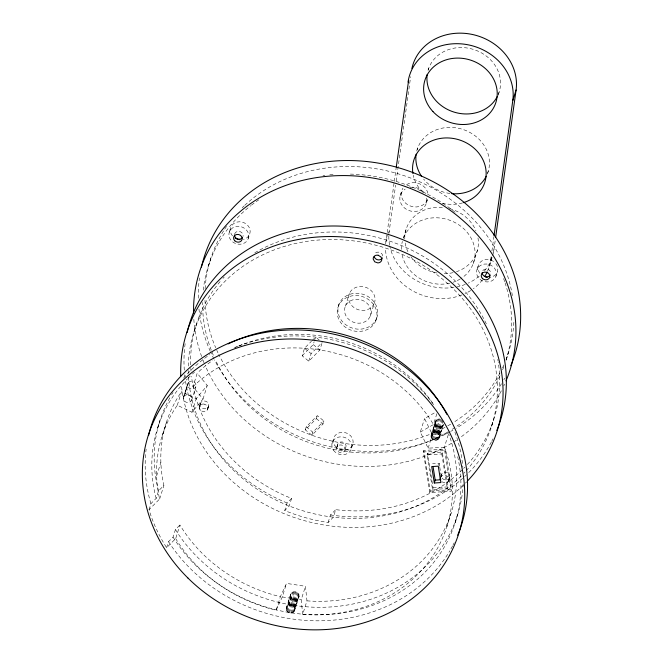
<?xml version="1.0" encoding="UTF-8"?>
<svg xmlns="http://www.w3.org/2000/svg" width="663" height="663" viewBox="0 0 663 663"><rect width="100%" height="100%" fill="white"/><g stroke="black" fill="none" stroke-linecap="round" stroke-linejoin="round"><path stroke-width="0.5" stroke-dasharray="3.31 2.49" d="M299.079 596.402C299.742 591.777 292.093 589.83 290.643 594.355L286.391 607.905C285.073 612.521 292.673 615.156 294.587 610.805L299.079 596.402C298.159 601.697 289.167 599.443 290.643 594.355M513.858 322.293L513.477 327.588A156.12 137.713 17.4 0 1 505.852 360.059M385.675 243.81A53.297 47.015 17.4 0 1 385.907 241.771L387.043 233.575M387.192 232.556L394.145 182.4M394.286 181.372L396.134 168.071M388.982 233.277A53.297 47.015 17.4 0 1 389.214 231.23L395.604 185.168M396.167 181.074L410.654 76.659M487.595 271.034A53.297 47.015 17.4 0 0 490.637 260.194L491.349 255.073M491.913 250.979L493.902 236.65M492.65 255.669A53.297 47.015 17.4 0 0 493.943 249.653L495.36 239.418M435.699 420.765C433.072 425.439 441.351 429.226 443.514 424.511L439.271 438.061C437.29 442.312 429.848 439.693 431.091 435.127L435.699 420.765L436.992 419.497L439.818 418.958L435.566 432.508L432.748 433.047L431.091 435.127M294.587 610.805C296.568 605.907 287.982 602.916 286.391 607.905M439.271 438.061C440.398 435.55 438.135 432.732 435.566 432.508M157.653 427.875L160.015 420.35M208.373 266.045L210.726 258.52M194.102 331.467L196.463 323.942M162.145 435.939L166.396 422.389M229.257 232.174L230.674 227.658M177.286 405.242L181.529 391.7L196.19 398.695L207.254 385.501L197.193 373.236L192.95 386.778L203.011 399.043L191.947 412.237L177.286 405.242L175.073 408.541A149.415 131.804 17.4 0 0 159.045 496.347L159.642 498.99L149.042 509.698L150.435 514.148A162.816 143.622 17.4 0 0 165.294 545.574L166.662 547.671L175.703 538.538L179.946 524.988L180.999 526.745A149.415 131.804 17.4 0 0 279.446 596.46L280.383 596.659L286.524 583.399L305.444 586.291L306.961 600.844L302.709 614.386L303.347 614.452A149.415 131.804 17.4 0 0 445.859 451.337L444.367 447.202L448.619 433.66L432.4 434.646L424.552 418.56L435.947 412.013M156.625 475.918L160.869 462.376M183.436 397.46L187.679 383.918M183.784 396.64L184.422 395.852A4.351 3.837 17.4 0 1 191.59 397.402A4.351 3.837 17.4 0 1 187.472 402.524A4.351 3.837 17.4 0 1 183.784 396.64L188.027 383.106L189.411 381.764A4.351 3.837 17.4 0 1 196.049 384.441A4.351 3.837 17.4 0 1 191.383 388.941A4.351 3.837 17.4 0 1 188.027 383.106M184.422 395.852L188.665 382.311M149.042 509.698L150.924 503.673L156.17 498.377L158.532 490.852L163.894 485.44L163.297 482.797A149.415 131.804 17.4 0 1 179.317 394.991L181.529 391.7M159.642 498.99L163.894 485.44M191.64 400.319L195.883 386.786M191.947 412.237L196.19 398.695M248.368 238.39A10.044 8.868 17.4 0 0 236.434 226.439A10.044 8.868 17.4 0 0 231.644 241.017A10.044 8.868 17.4 0 0 248.368 238.39L249.785 233.873M208.505 406.518L207.444 409.792L208.547 406.336A2.18 1.923 17.4 0 0 208.754 405.366A2.18 1.923 17.4 0 0 208.663 404.355A2.18 1.923 17.4 0 0 208.29 403.386A2.18 1.923 17.4 0 0 207.652 402.524A2.18 1.923 17.4 0 0 206.806 401.811A2.18 1.923 17.4 0 0 205.795 401.314A2.18 1.923 17.4 0 0 204.701 401.065A2.18 1.923 17.4 0 0 203.591 401.074A2.18 1.923 17.4 0 0 202.538 401.339A2.18 1.923 17.4 0 0 201.618 401.853A2.18 1.923 17.4 0 0 200.897 402.574A2.18 1.923 17.4 0 0 200.417 403.444L199.29 406.958L200.234 403.949M203.011 399.043L207.254 385.501M207.784 408.847L208.729 405.839M166.662 547.671L168.543 541.654L173.035 537.113L175.446 529.538L179.946 524.988M321.92 343.417L319.856 350.006L308.776 361.186L302.171 355.774L304.532 348.249L311.453 341.254M302.171 355.774L313.243 344.594L314.129 341.768M314.419 340.832L315.605 337.069L319.276 340.069M308.776 361.186L311.138 353.652L322.21 342.473M338.445 306.066L339.158 303.811M305.295 429.815L306.24 426.806L317.312 415.626L323.917 421.03L322.972 424.047L311.9 435.226L305.295 429.815L316.367 418.635L317.312 415.626M345.373 306.289L349.384 293.494M462.384 469.694A156.12 137.713 17.4 0 1 338.072 509.938L335.727 509.648L333.365 517.173L328.119 522.469L323.105 521.673A162.816 143.622 17.4 0 1 287.17 511.521L284.734 510.51L287.096 502.985L291.587 498.443L286.3 496.247A156.12 137.713 17.4 0 1 191.508 376.402M291.587 498.443L289.225 505.977L284.734 510.51M311.9 435.226L312.845 432.21L323.917 421.03M428.182 70.013L428.779 68.098M400.195 195.618L401.612 191.101M385.907 241.771L388.311 234.105M388.609 233.144L389.214 231.23M417.11 149.855L417.707 147.94M175.703 538.538L176.748 540.295A149.415 131.804 17.4 0 0 275.203 610.001L276.131 610.209L280.383 596.659M276.131 610.209L282.281 596.949L286.524 583.399M370.244 316.193A13.401 11.818 17.4 0 0 355.583 299.328A13.401 11.818 17.4 0 0 347.594 318.199A13.401 11.818 17.4 0 0 370.244 316.193L374.255 303.397A13.401 11.818 17.4 0 0 359.595 286.532A13.401 11.818 17.4 0 0 351.605 305.403A13.401 11.818 17.4 0 0 374.255 303.397M331.997 443.497L333.414 438.981M375.755 320.925A20.097 17.727 17.4 0 0 353.76 295.632A20.097 17.727 17.4 0 0 341.785 323.934A20.097 17.727 17.4 0 0 375.755 320.925L376.46 318.671A20.097 17.727 17.4 0 0 354.473 293.369A20.097 17.727 17.4 0 0 342.489 321.679A20.097 17.727 17.4 0 0 376.46 318.671M336.688 447.459L337.633 444.45M286.25 608.783L291.007 593.551M286.333 609.678L291.571 592.846M286.648 610.557L292.317 592.299M403.328 238.324L406.634 227.782M288.944 605.476L293.187 591.926M287.17 611.352L291.413 597.802M287.866 612.032L294.148 591.752M290.9 605.327L295.143 591.777M288.712 612.562L292.963 599.012M289.507 612.852L293.75 599.302M291.877 605.568L296.121 592.018M292.781 605.999L297.032 592.449M290.784 613.06L295.027 599.518M293.576 606.595L297.82 593.045M291.761 612.977L296.005 599.427M294.198 607.333L298.441 593.783M292.681 612.687L296.925 599.137M294.629 608.17L298.88 594.62M293.485 612.214L297.728 598.664M294.132 611.576L299.096 595.507M344.967 450.152A4.351 3.837 17.4 0 0 339.796 444.972A4.351 3.837 17.4 0 0 337.724 451.296A4.351 3.837 17.4 0 0 344.967 450.152L345.912 447.144A4.351 3.837 17.4 0 0 340.741 441.964A4.351 3.837 17.4 0 0 338.66 448.279A4.351 3.837 17.4 0 0 345.912 447.144M302.709 614.386L301.201 599.841L305.444 586.291M426.367 203.052L427.784 198.535A13.608 12 17.4 0 1 409.751 205.779A13.608 12 17.4 0 1 402.955 188.118M328.119 522.469L330.481 514.944L335.727 509.648M351.547 448.097L352.965 443.58M498.07 95.331L499.637 90.35M487.363 174.021L488.565 170.192M444.367 447.202L428.157 448.196L420.301 432.11L424.552 418.56M473.216 263.642L477.484 250.034M477.029 269.526L478.446 265.009M423.342 451.975L423.814 450.467L445.146 449.075L451.586 489.667L451.113 491.167L429.781 492.559L423.342 451.975L444.674 450.583L445.146 449.075M420.301 432.11L433.453 424.552L437.398 411.972M430.958 436.005L435.21 422.455M431.058 436.9L436.254 420.06M432.748 433.047L436.992 419.497M431.381 437.771L435.624 424.221M428.157 448.196L432.4 434.646M433.619 432.666L437.862 419.115M431.903 438.566L436.155 425.016M427.047 454.893L427.569 453.243L442.337 452.274L447.832 486.891L447.31 488.548L432.541 489.509L427.047 454.893L441.815 453.931L442.337 452.274M434.572 432.483L438.823 418.933M432.616 439.246L436.859 425.696M433.469 439.768L437.713 426.218M436.544 432.732L440.796 419.19M490.637 260.194L491.838 256.357M493.04 252.528L493.943 249.653M434.414 440.108L438.657 426.558M489.344 266.211L492.344 256.631A53.297 47.015 17.4 0 1 484.197 271.184M437.456 433.154L441.707 419.604M435.409 440.24L439.652 426.699M438.251 433.751L442.494 420.201M436.387 440.174L440.638 426.624M438.889 434.48L443.133 420.93M437.315 439.9L441.558 426.359M438.135 439.445L443.041 423.955M438.798 438.815L443.506 423.74M495.907 276.405A10.044 8.868 17.4 0 0 484.471 264.065A10.044 8.868 17.4 0 0 479.026 278.427A10.044 8.868 17.4 0 0 495.907 276.405L497.316 271.888M429.781 492.559L430.254 491.059L423.814 450.467M438.566 465.211L439.163 463.304L432.599 463.727M432.541 489.509L433.063 487.86L427.569 453.243M440.812 476.548L441.285 475.048M448.834 479.946L449.779 476.937M446.821 526.853L451.064 513.303M455.091 522.867L457.445 515.342M506.126 360.009L508.19 353.42M491.54 426.466L493.894 418.933M199.29 406.958L200.466 403.27M440.928 476.208L441.517 474.368M440.903 476.299L441.467 474.542A2.18 1.923 17.4 0 1 441.948 473.664A2.18 1.923 17.4 0 1 442.669 472.951A2.18 1.923 17.4 0 1 443.588 472.437A2.18 1.923 17.4 0 1 444.641 472.172A2.18 1.923 17.4 0 1 445.751 472.164A2.18 1.923 17.4 0 1 446.845 472.412A2.18 1.923 17.4 0 1 447.856 472.91A2.18 1.923 17.4 0 1 448.702 473.614A2.18 1.923 17.4 0 1 449.34 474.484A2.18 1.923 17.4 0 1 449.713 475.454A2.18 1.923 17.4 0 1 449.804 476.465A2.18 1.923 17.4 0 1 449.597 477.435L448.495 480.89L449.555 477.617M312.14 340.558L315.605 337.069M192.95 386.778L194.806 384.971A149.415 131.804 17.4 0 1 432.218 422.497L433.453 424.552M433.063 487.86L447.832 486.891M430.254 491.059L451.586 489.667M306.961 600.844L307.591 600.902A149.415 131.804 17.4 0 0 450.102 437.787L448.619 433.66M282.281 596.949L301.201 599.841M330.481 514.944L331.599 515.118A162.816 143.622 17.4 0 0 462.592 478.413M287.096 502.985L283.772 501.609A162.816 143.622 17.4 0 1 185.4 380.33M441.823 481.794L444.964 482.888A4.351 3.837 17.4 0 0 448.884 478.935L447.359 476.208L444.21 475.114A4.351 3.837 17.4 0 0 441.285 476.299M313.243 344.594L319.856 350.006M304.532 348.249L311.138 353.652M316.367 418.635L322.972 424.047M306.24 426.806L312.845 432.21M173.035 537.113L175.993 541.663A156.12 137.713 17.4 0 0 365.785 607.623A156.12 137.713 17.4 0 0 457.13 454.462M168.543 541.654L170.399 544.505A162.816 143.622 17.4 0 0 313.881 620.775A162.816 143.622 17.4 0 0 449.804 550.837M175.446 529.538L178.355 534.138A156.12 137.713 17.4 0 0 348.539 604.83A156.12 137.713 17.4 0 0 463.13 484.214M150.924 503.673L150.617 502.678A162.816 143.622 17.4 0 1 145.752 452.779M158.532 490.852L157.968 488.764A156.12 137.713 17.4 0 1 170.308 397.021M156.17 498.377L155.606 496.289A156.12 137.713 17.4 0 1 187.256 379.037M444.674 450.583L451.113 491.167M441.815 453.931L447.31 488.548M439.163 463.304L439.619 466.197M439.776 467.166L441.309 476.821M204.975 300.298L205.265 305.643A156.12 137.713 17.4 0 0 215.682 347.735M199.049 371.421A149.415 131.804 17.4 0 1 212.591 360.457M234.114 348.067A149.415 131.804 17.4 0 1 236.575 346.964M239.061 345.904A149.415 131.804 17.4 0 1 243.263 344.23M244.117 343.915A149.415 131.804 17.4 0 1 433.511 404.405M171.651 394.734A156.12 137.713 17.4 0 1 173.043 392.471M183.576 378.142A156.12 137.713 17.4 0 1 209.79 354.589M454.917 432.119A156.12 137.713 17.4 0 1 462.857 467.332M454.205 542.748A162.816 143.622 17.4 0 1 452.945 545.201M452.514 546.014A162.816 143.622 17.4 0 1 450.276 550.041M145.843 451.868A162.816 143.622 17.4 0 1 146.15 449.116M187.886 378.399A156.12 137.713 17.4 0 1 191.781 374.628M192.444 374.015A156.12 137.713 17.4 0 1 194.466 372.2M235.332 347.246A156.12 137.713 17.4 0 1 237.967 346.219M238.854 345.887A156.12 137.713 17.4 0 1 243.329 344.296M244.233 343.998A156.12 137.713 17.4 0 1 434.588 405.971M382.733 255.951A2.18 1.923 17.4 0 0 382.617 255.479A2.18 1.923 17.4 0 0 382.244 254.509A2.18 1.923 17.4 0 0 381.615 253.647A2.18 1.923 17.4 0 0 380.761 252.934A2.18 1.923 17.4 0 0 379.758 252.446A2.18 1.923 17.4 0 0 378.656 252.189A2.18 1.923 17.4 0 0 377.545 252.197A2.18 1.923 17.4 0 0 376.493 252.462A2.18 1.923 17.4 0 0 375.581 252.976A2.18 1.923 17.4 0 0 374.852 253.697A2.18 1.923 17.4 0 0 374.421 254.393M200.417 403.444A2.18 1.923 17.4 0 0 200.218 404.422A2.18 1.923 17.4 0 0 200.301 405.424A2.18 1.923 17.4 0 0 200.674 406.394A2.18 1.923 17.4 0 0 201.312 407.264A2.18 1.923 17.4 0 0 202.157 407.969A2.18 1.923 17.4 0 0 203.168 408.466A2.18 1.923 17.4 0 0 204.262 408.723A2.18 1.923 17.4 0 0 205.373 408.715A2.18 1.923 17.4 0 0 206.425 408.441A2.18 1.923 17.4 0 0 207.345 407.936A2.18 1.923 17.4 0 0 208.066 407.215A2.18 1.923 17.4 0 0 208.547 406.336M449.597 477.435A2.18 1.923 17.4 0 1 449.116 478.313A2.18 1.923 17.4 0 1 448.395 479.034A2.18 1.923 17.4 0 1 447.475 479.54A2.18 1.923 17.4 0 1 446.423 479.813A2.18 1.923 17.4 0 1 445.312 479.821A2.18 1.923 17.4 0 1 444.218 479.564A2.18 1.923 17.4 0 1 443.207 479.067A2.18 1.923 17.4 0 1 442.362 478.363A2.18 1.923 17.4 0 1 441.724 477.493M441.467 474.542A2.18 1.923 17.4 0 0 441.268 475.52A2.18 1.923 17.4 0 0 441.351 476.523M467.374 464.506A156.12 137.713 17.4 0 0 498.576 398.364L499.189 393.101A156.12 137.713 17.4 0 0 498.245 362.031M464.92 467.133A156.12 137.713 17.4 0 1 463.661 468.418M190.985 371.065A156.12 137.713 17.4 0 1 190.811 368.388M190.662 364.832A156.12 137.713 17.4 0 1 193.671 334.119L194.955 328.997A156.12 137.713 17.4 0 1 221.193 280.374M222.983 278.369A156.12 137.713 17.4 0 1 224.202 277.051M254.816 252.752A156.12 137.713 17.4 0 1 486.7 324.655M497.805 359.363A156.12 137.713 17.4 0 1 498.104 361.144M493.015 438.815A162.816 143.622 17.4 0 1 491.755 441.268M491.324 442.08A162.816 143.622 17.4 0 1 466.735 474.559M466.056 475.214A162.816 143.622 17.4 0 1 464.688 476.506M184.911 376.617A162.816 143.622 17.4 0 1 184.704 374.761M184.297 370.12A162.816 143.622 17.4 0 1 185.192 343.359M466.213 470.705A156.12 137.713 17.4 0 0 496.222 405.889L496.827 400.626A156.12 137.713 17.4 0 0 367.584 243.263A156.12 137.713 17.4 0 0 192.602 336.531L191.317 341.644A156.12 137.713 17.4 0 0 188.275 367.029M465.02 472.031A156.12 137.713 17.4 0 1 463.793 473.357M461.299 475.943A156.12 137.713 17.4 0 1 335.71 517.463L329.801 516.734A156.12 137.713 17.4 0 1 289.458 506.068L283.938 503.781A156.12 137.713 17.4 0 1 188.4 375.026M188.333 373.244A156.12 137.713 17.4 0 1 188.267 370.576M466.752 481.777A162.816 143.622 17.4 0 1 465.443 483.12M463.437 485.101A162.816 143.622 17.4 0 1 292.06 516.726A162.816 143.622 17.4 0 1 181.306 384.366M503.805 366.763A156.12 137.713 17.4 0 1 502.173 370.849M500.026 375.672A156.12 137.713 17.4 0 1 450.683 430.254M448.304 431.688A156.12 137.713 17.4 0 1 215.599 360.324M213.32 355.26A156.12 137.713 17.4 0 1 211.588 350.992M211.257 350.13A156.12 137.713 17.4 0 1 202.911 313.168L202.613 307.823A156.12 137.713 17.4 0 1 202.547 302.494M203.259 290.121A156.12 137.713 17.4 0 1 250.747 205.696M251.459 205.132A156.12 137.713 17.4 0 1 258.877 199.754M322.989 175.62A156.12 137.713 17.4 0 1 324.92 175.363M329.76 174.825A156.12 137.713 17.4 0 1 334.633 174.419M350.346 174.096A156.12 137.713 17.4 0 1 426.699 193.795M427.577 194.251A156.12 137.713 17.4 0 1 442.064 202.787M442.892 203.334A156.12 137.713 17.4 0 1 446.953 206.118M447.749 206.69A156.12 137.713 17.4 0 1 451.702 209.607M452.481 210.196A156.12 137.713 17.4 0 1 456.31 213.246M503.59 278.584A156.12 137.713 17.4 0 1 504.8 282.04M505.082 282.91A156.12 137.713 17.4 0 1 511.505 329.818L511.115 335.113A156.12 137.713 17.4 0 1 505.828 360.945M503.839 364.94A156.12 137.713 17.4 0 1 502.388 368.147M500.026 372.888A156.12 137.713 17.4 0 1 452.249 423.209M450.666 424.163A156.12 137.713 17.4 0 1 447.45 426.019M444.997 427.353A156.12 137.713 17.4 0 1 218.765 354.473M217.961 352.799A156.12 137.713 17.4 0 1 216.793 350.271M205.107 288.761A156.12 137.713 17.4 0 1 224.218 229.887M224.699 229.141A156.12 137.713 17.4 0 1 226.68 226.199M242.219 207.751A156.12 137.713 17.4 0 1 244.166 205.878M244.829 205.257A156.12 137.713 17.4 0 1 404.347 175.761A156.12 137.713 17.4 0 1 512.375 295.623M504.576 384.2A162.816 143.622 17.4 0 1 503.805 385.866M501.344 390.805A162.816 143.622 17.4 0 1 461.1 436.9M456.384 440.182A162.816 143.622 17.4 0 1 453.152 442.279M451.52 443.29A162.816 143.622 17.4 0 1 205.174 365.462M204.055 362.802A162.816 143.622 17.4 0 1 202.638 359.23M201.643 356.537A162.816 143.622 17.4 0 1 193.803 318.82M504.75 378.183A162.816 143.622 17.4 0 1 503.847 379.791M501.485 383.753A162.816 143.622 17.4 0 1 456.235 428.24M452.912 430.212A162.816 143.622 17.4 0 1 451.221 431.165M450.376 431.638A162.816 143.622 17.4 0 1 214.481 360.017M214.033 359.155A162.816 143.622 17.4 0 1 210.677 352.177M210.279 351.291A162.816 143.622 17.4 0 1 198.892 308.411M198.295 298.201A162.816 143.622 17.4 0 1 199.472 277.938M495.866 263.625A10.044 8.868 17.4 0 1 489.882 277.349M479.896 273.272A10.044 8.868 17.4 0 1 481.611 261.098A10.044 8.868 17.4 0 1 495.319 262.987M232.481 235.879A10.044 8.868 17.4 0 1 234.934 222.843A10.044 8.868 17.4 0 1 249.205 227.492A10.044 8.868 17.4 0 1 243.445 239.442M234.677 233.931A4.351 3.837 17.4 0 1 240.014 231.636A4.351 3.837 17.4 0 1 242.956 236.625M482.78 270.719A4.351 3.837 17.4 0 1 488.2 269.518A4.351 3.837 17.4 0 1 490.603 274.308M482.374 279.902A53.297 47.015 17.4 0 1 473.374 288.703M470.722 290.518A53.297 47.015 17.4 0 1 465.012 293.643M461.978 294.936A53.297 47.015 17.4 0 1 385.51 247.945M462.583 202.903A37.178 32.794 17.4 0 1 442.155 203.16M422.679 192.245A37.178 32.794 17.4 0 1 413.248 175.256M403.626 237.569A37.178 32.794 17.4 0 1 459.849 225.536A37.178 32.794 17.4 0 1 460.909 278.568M460.188 279.007A37.178 32.794 17.4 0 1 453.177 282.231M449.804 283.184A37.178 32.794 17.4 0 1 401.745 252.661M401.48 249.404A37.178 32.794 17.4 0 1 402.366 241.39M479.175 276.189A53.297 47.015 17.4 0 1 468.31 283.109M465.285 284.394A53.297 47.015 17.4 0 1 457.288 286.789M453.956 287.402A53.297 47.015 17.4 0 1 389.91 246.735M389.587 245.186A53.297 47.015 17.4 0 1 388.899 234.304M477.99 237.942A37.178 32.794 17.4 0 1 456.475 271.697M453.111 272.642A37.178 32.794 17.4 0 1 444.268 273.653M437.058 273.023A37.178 32.794 17.4 0 1 410.969 256.854M407.919 251.683A37.178 32.794 17.4 0 1 405.043 242.128M404.778 238.871A37.178 32.794 17.4 0 1 442.494 207.386M449.655 208.646A37.178 32.794 17.4 0 1 475.926 230.749M449.928 193.455A37.178 32.794 17.4 0 1 423.624 179.093M416.745 151.015A37.178 32.794 17.4 0 1 462.484 129.31A37.178 32.794 17.4 0 1 487.595 173.258M428.025 70.394A37.178 32.794 17.4 0 1 474.857 49.899A37.178 32.794 17.4 0 1 498.062 94.908M406.56 184.629A13.608 12 17.4 0 1 427.975 193.621M426.558 198.138A13.608 12 17.4 0 1 417.649 211.083A13.608 12 17.4 0 1 401.388 204.262A13.608 12 17.4 0 1 405.143 189.146M410.099 187.347A13.608 12 17.4 0 1 424.552 193.414M204.287 404.132L203.16 404.016A4.351 3.837 17.4 0 0 199.248 407.969L200.773 410.695L203.922 411.789A4.351 3.837 17.4 0 0 207.834 407.836L206.309 405.11L204.287 404.132M334.964 445.793A10.044 8.868 17.4 0 0 352.152 445.743A10.044 8.868 17.4 0 0 342.448 432.301A10.044 8.868 17.4 0 0 334.964 445.793M333.555 450.31A10.044 8.868 17.4 0 0 350.735 450.26A10.044 8.868 17.4 0 0 341.031 436.818A10.044 8.868 17.4 0 0 333.555 450.31"/><path stroke-width="0.99" d="M396.275 167.043L408.657 80.165M494.043 235.63L512.789 100.511L516.087 89.969A53.297 47.015 17.4 0 0 471.915 34.377A53.297 47.015 17.4 0 0 411.897 68.513M495.642 237.371L516.087 89.969M434.306 483.004L431.704 466.586L438.268 466.164L440.87 482.573L434.306 483.004L435.201 480.145L433.055 466.628M435.201 480.145L440.829 479.772M440.539 480.07L440.298 479.067A4.351 3.837 17.4 0 1 440.68 477.111M228.229 343.898A156.12 137.713 17.4 0 1 230.774 342.696M231.627 342.307A156.12 137.713 17.4 0 1 444.608 410.331M445.08 411.143A156.12 137.713 17.4 0 1 446.895 414.416M148.57 435.558A162.816 143.622 17.4 0 1 350.777 338.785A162.816 143.622 17.4 0 1 457.652 535.232M374.264 256.548A2.18 1.923 17.4 0 0 374.636 257.517A2.18 1.923 17.4 0 0 375.266 258.388A2.18 1.923 17.4 0 0 376.12 259.092A2.18 1.923 17.4 0 0 377.123 259.589A2.18 1.923 17.4 0 0 378.225 259.846A2.18 1.923 17.4 0 0 379.335 259.838A2.18 1.923 17.4 0 0 380.388 259.565A2.18 1.923 17.4 0 0 381.308 259.059A2.18 1.923 17.4 0 0 382.029 258.338A2.18 1.923 17.4 0 0 382.352 257.907M187.173 332.519A162.816 143.622 17.4 0 1 388.593 234.536A162.816 143.622 17.4 0 1 496.811 430.444M180.759 376.012A162.816 143.622 17.4 0 1 393.159 247.755A162.816 143.622 17.4 0 1 467.398 481.098M193.571 313.251A162.816 143.622 17.4 0 1 381.532 179.698A162.816 143.622 17.4 0 1 506.043 380.835M201.444 267.098A162.816 143.622 17.4 0 1 403.311 169.206A162.816 143.622 17.4 0 1 510.759 365.785M487.288 277.349A10.044 8.868 17.4 0 1 485.573 277.01M242.501 237.528A4.351 3.837 17.4 0 1 237.619 238.929A4.351 3.837 17.4 0 1 234.503 234.926M240.031 239.708A10.044 8.868 17.4 0 1 235.083 238.092M490.156 275.211A4.351 3.837 17.4 0 1 485.266 276.612A4.351 3.837 17.4 0 1 482.158 272.609M487.181 271.971A53.297 47.015 17.4 0 1 484.728 276.496M408.06 82.079A53.297 47.015 17.4 0 1 466.901 44.587A53.297 47.015 17.4 0 1 512.789 100.511M412.941 173.631A37.178 32.794 17.4 0 1 441.003 138.335A37.178 32.794 17.4 0 1 484.396 163.28A37.178 32.794 17.4 0 1 463.42 202.654M486.294 176.209A37.178 32.794 17.4 0 1 451.735 193.654M421.544 176.3A37.178 32.794 17.4 0 1 416.124 154.172M497.366 96.367A37.178 32.794 17.4 0 1 453.898 112.047A37.178 32.794 17.4 0 1 427.196 74.331M378.241 255.255L377.123 255.139A4.351 3.837 17.4 0 0 373.203 259.092L374.728 261.819L377.877 262.913A4.351 3.837 17.4 0 0 381.789 258.96L381.026 257.029L378.241 255.255M187.969 578.07A162.816 143.622 17.4 0 0 458.639 533.939A162.816 143.622 17.4 0 0 264.015 341.213A162.816 143.622 17.4 0 0 187.969 578.07M234.76 240.777A4.351 3.837 17.4 0 0 242.012 239.641A4.351 3.837 17.4 0 0 236.84 234.462A4.351 3.837 17.4 0 0 234.76 240.777M482.415 278.46A4.351 3.837 17.4 0 0 489.667 277.325A4.351 3.837 17.4 0 0 484.496 272.145A4.351 3.837 17.4 0 0 482.415 278.46M432.939 111.558A37.178 32.794 17.4 0 0 495.369 103.958A37.178 32.794 17.4 0 0 452.962 58.377A37.178 32.794 17.4 0 0 432.939 111.558"/></g></svg>
